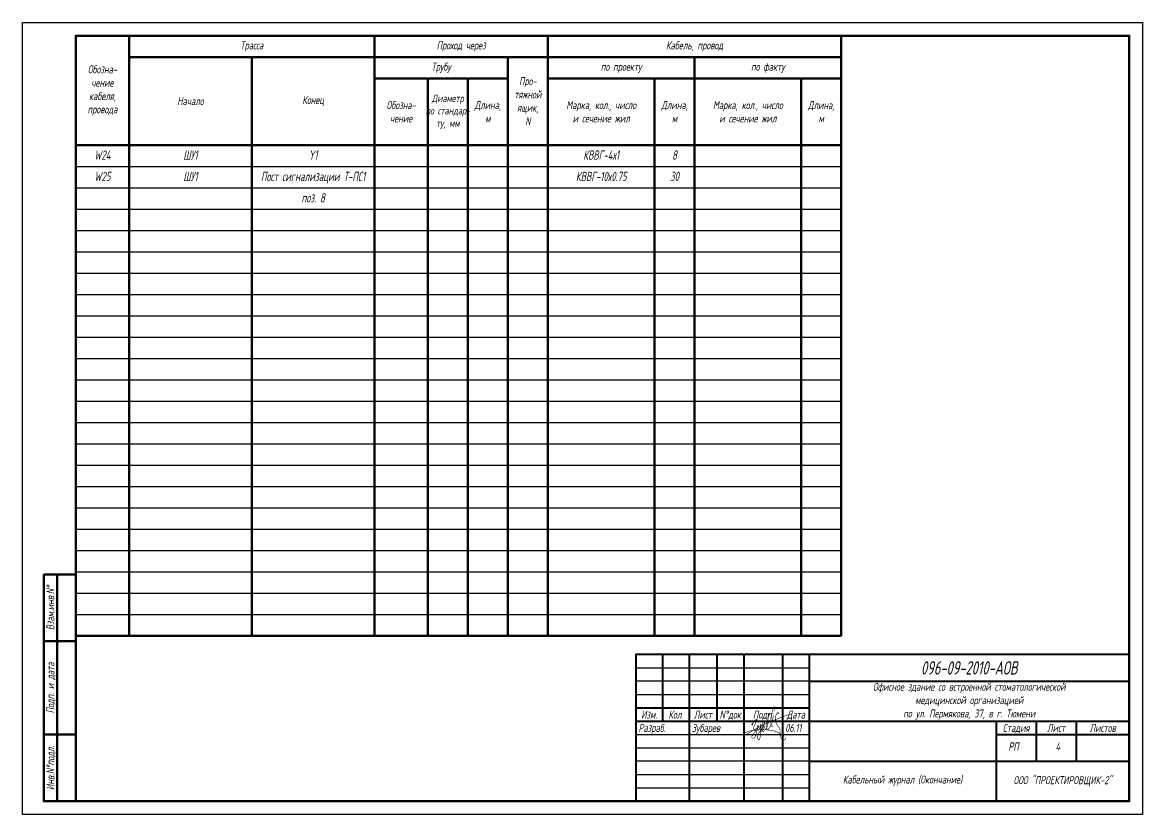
# Model space of a CAD drawing. Extents: x 37 to 1092, y -2983 to -601.
# Drawn here: x 37.2 to 457.2, y -2088.8 to -1791.8 of the extents above; entities that cross this region are included whole.
import ezdxf
from ezdxf.enums import TextEntityAlignment as Align

# ---------------------------------------------------------------- set-up
doc = ezdxf.new("R2010")
doc.units = 0
doc.layers.add('FORMAT', color=134, linetype='Continuous')
doc.layers.add('TEXT', color=4, linetype='Continuous')
doc.layers.add('TABLE', color=7, linetype='Continuous', lineweight=50)
doc.styles.add('R2_5', font='romant.shx', dxfattribs={"width": 0.65, "oblique": 12, "height": 2.5})
doc.styles.get("Standard").update_dxf_attribs({"font": 'romant.shx', "width": 0.65, "oblique": 12})

# ---------------------------------------------------------------- blocks, each defined once
blk = doc.blocks.new('SIGNATURE_ZAM')
for points in [[(21.63, 1.74, 0, 0.3, 0), (21.41, 2, 0.5, 0.4, 0), (20.66, 2.56, 0.4, 0.3, 0), (19.71, 3.18, 0.3, 0.3, 0), (18.93, 3.63, 0.3, 0.3, 0), (17.95, 4.15, 0.3, 0.3, 0), (17.02, 4.52, 0.3, 0.3, 0), (16.01, 4.84, 0.3, 0.3, 0), (14.87, 5.09, 0.3, 0.3, 0), (14.18, 5.17, 0.3, 0.3, 0), (12.97, 5.35, 0.3, 0.3, 0), (12.1, 5.39, 0.3, 0.3, 0), (10.75, 5.42, 0.3, 0.3, 0), (8.45, 5.39, 0.3, 0.3, 0), (7.01, 5.3, 0.3, 0.3, 0), (5.61, 5.15, 0.3, 0.3, 0), (3.99, 4.93, 0.3, 0.3, 0), (3.1, 4.74, 0.3, 0.3, 0), (2.31, 4.53, 0.3, 0.3, 0), (1.18, 4.12, 0.3, 0.3, 0), (0.23, 3.57, 0.3, 0.3, 0), (0, 3.18, 0.3, 0.3, 0), (0.13, 2.88, 0.3, 0.3, 0), (0.47, 2.76, 0.3, 0.3, 0), (1.07, 2.83, 0.3, 0.3, 0), (1.79, 3.23, 0.3, 0.3, 0), (3.21, 4.01, 0.3, 0.3, 0), (4.43, 4.73, 0.3, 0.3, 0), (5.48, 5.38, 0.3, 0.3, 0), (6.5, 5.92, 0.3, 0.3, 0), (7.86, 6.7, 0.3, 0.3, 0), (9.42, 7.51, 0.3, 0.3, 0), (10.27, 7.91, 0.3, 0.3, 0), (11.64, 8.6, 0.3, 0.3, 0), (13.37, 9.45, 0.3, 0.3, 0), (14.97, 10.11, 0.3, 0.3, 0), (16.22, 10.61, 0.3, 0.3, 0), (17.79, 11.23, 0.3, 0.3, 0), (19.55, 11.88, 0.3, 0.3, 0), (21.06, 12.47, 0.3, 0.3, 0), (22.87, 13.11, 0.3, 0.3, 0), (24.2, 13.56, 0.3, 0.3, 0), (25.02, 13.79, 0.3, 0.3, 0), (25.7, 13.91, 0.3, 0.3, 0)], [(4.66, 7.86, 0.5, 0.6, 0), (4.4, 8.12, 0.6, 0.6, 0), (4.64, 8.66, 0.4, 0.3, 0), (5.21, 9.54, 0.3, 0.3, 0), (5.95, 10.37, 0.3, 0.4, 0), (6.39, 10.75, 0.4, 0.4, 0), (6.67, 11.05, 0.4, 0.3, 0), (6.79, 11.12, 0.4, 0.4, 0), (6.92, 11.12, 0.4, 0.4, 0), (6.95, 10.98, 0.4, 0.4, 0), (6.85, 10.68, 0.4, 0.4, 0), (6.7, 10.21, 0.4, 0.3, 0), (6.54, 9.79, 0.3, 0.3, 0), (6.32, 9.15, 0.3, 0.3, 0), (6, 8.4, 0.3, 0.3, 0), (5.75, 7.82, 0.3, 0.3, 0), (5.45, 7.26, 0.3, 0.3, 0), (5.23, 6.81, 0.3, 0.3, 0), (5.09, 6.42, 0.3, 0.3, 0), (5.07, 6.17, 0.3, 0.3, 0), (5.07, 5.92, 0.3, 0.3, 0), (5.21, 5.76, 0.3, 0.3, 0), (5.44, 5.65, 0.3, 0.3, 0), (5.89, 5.46, 0.3, 0.3, 0), (6.36, 5.25, 0.3, 0.3, 0), (6.62, 5.05, 0.3, 0.3, 0), (6.79, 4.69, 0.3, 0.3, 0), (6.81, 4.14, 0.3, 0.3, 0), (6.77, 3.65, 0.3, 0.3, 0), (6.62, 3.01, 0.3, 0.3, 0), (6.35, 2.28, 0.3, 0.3, 0), (6.07, 1.62, 0.3, 0.3, 0), (5.79, 1.2, 0.3, 0.3, 0), (5.33, 0.83, 0.3, 0.3, 0), (5.16, 0.77, 0.3, 0.3, 0), (5.02, 0.75, 0.3, 0.3, 0), (4.82, 0.75, 0.3, 0.3, 0), (4.64, 0.82, 0.3, 0.3, 0), (4.41, 1, 0.3, 0.3, 0), (4.28, 1.23, 0.3, 0.3, 0), (4.23, 1.42, 0.3, 0.3, 0), (4.27, 1.77, 0.3, 0.3, 0), (4.5, 2.24, 0.3, 0.3, 0), (4.76, 2.68, 0.3, 0.3, 0), (5.21, 3.34, 0.3, 0.3, 0), (5.68, 3.99, 0.3, 0.3, 0), (6, 4.41, 0.3, 0.3, 0), (6.32, 4.89, 0.3, 0.3, 0), (6.77, 5.47, 0.3, 0.3, 0), (7.1, 5.87, 0.3, 0.3, 0), (7.35, 6.22, 0.3, 0.3, 0), (7.58, 6.73, 0.3, 0.3, 0), (7.77, 7.25, 0.3, 0.3, 0), (7.83, 7.53, 0.3, 0.3, 0), (7.83, 7.66, 0.3, 0.3, 0), (7.74, 7.78, 0.3, 0.3, 0), (7.64, 7.8, 0.3, 0.3, 0), (7.51, 7.78, 0.3, 0.3, 0), (7.44, 7.68, 0.3, 0.3, 0), (7.44, 7.51, 0.3, 0.3, 0), (7.4, 7.18, 0.3, 0.3, 0), (7.38, 6.87, 0.3, 0.3, 0), (7.36, 6.53, 0.3, 0.3, 0), (7.33, 5.75, 0.3, 0.3, 0), (7.37, 5.41, 0.3, 0.3, 0), (7.44, 5.25, 0.3, 0.3, 0), (7.59, 5.21, 0.3, 0.3, 0), (7.74, 5.27, 0.3, 0.3, 0), (7.87, 5.4, 0.3, 0.3, 0), (8.16, 5.74, 0.3, 0.3, 0), (8.48, 6.21, 0.3, 0.3, 0), (8.73, 6.65, 0.3, 0.3, 0), (8.95, 7.14, 0.3, 0.3, 0), (9.11, 7.57, 0.3, 0.3, 0), (9.2, 7.91, 0.3, 0.3, 0), (9.23, 8.18, 0.3, 0.3, 0), (9.21, 8.38, 0.3, 0.3, 0), (9.08, 8.42, 0.3, 0.3, 0), (8.98, 8.42, 0.3, 0.3, 0), (8.91, 8.36, 0.3, 0.3, 0), (8.91, 8.24, 0.3, 0.3, 0), (8.92, 8.06, 0.3, 0.3, 0), (8.94, 7.78, 0.3, 0.3, 0), (8.98, 6.56, 0.3, 0.3, 0), (8.99, 5.78, 0.3, 0.3, 0), (9, 4.69, 0.3, 0.3, 0), (9.01, 4.06, 0.3, 0.3, 0), (8.97, 3.25, 0.3, 0.3, 0), (8.86, 2.29, 0.3, 0.3, 0), (8.77, 1.79, 0.3, 0.3, 0), (8.69, 1.36, 0.3, 0.3, 0), (8.55, 0.71, 0.3, 0.3, 0), (8.37, 0.26, 0.3, 0.3, 0), (8.28, 0.1, 0.3, 0.3, 0), (8.09, -0.01, 0.3, 0.3, 0), (7.87, 0.01, 0.3, 0.3, 0), (7.66, 0.18, 0.3, 0.3, 0), (7.38, 0.62, 0.3, 0.3, 0), (7.24, 1.14, 0.3, 0.3, 0), (7.22, 1.86, 0.3, 0.3, 0), (7.38, 2.55, 0.3, 0.3, 0), (7.89, 3.52, 0.3, 0.3, 0), (8.44, 4.36, 0.3, 0.3, 0), (8.81, 5, 0.3, 0.3, 0), (9.43, 5.87, 0.3, 0.3, 0), (9.96, 6.64, 0.3, 0.3, 0), (10.39, 7.29, 0.3, 0.3, 0), (10.49, 7.55, 0.3, 0.3, 0), (10.58, 7.8, 0.3, 0.3, 0), (10.65, 8.1, 0.3, 0.3, 0), (10.59, 7.34, 0.3, 0.3, 0), (10.48, 6.87, 0.3, 0.3, 0), (10.27, 6.38, 0.3, 0.3, 0), (10.16, 6.07, 0.3, 0.3, 0), (10.03, 5.77, 0.3, 0.3, 0), (9.9, 5.5, 0.3, 0.3, 0), (9.9, 5.29, 0.3, 0.3, 0), (10.07, 5.16, 0.3, 0.3, 0), (10.29, 5.29, 0.3, 0.3, 0), (10.42, 5.54, 0.3, 0.3, 0), (10.67, 5.99, 0.3, 0.3, 0), (10.81, 6.25, 0.3, 0.3, 0), (11.03, 6.73, 0.3, 0.3, 0), (11.19, 7.24, 0.3, 0.3, 0), (11.22, 7.91, 0.3, 0.3, 0), (11.16, 8.81, 0.3, 0.3, 0), (11.11, 9.12, 0.3, 0.3, 0), (10.88, 9.49, 0.3, 0.3, 0), (10.63, 9.63, 0.3, 0.3, 0), (10.49, 9.63, 0.3, 0.3, 0), (10.33, 9.35, 0.3, 0.3, 0), (10.07, 8.79, 0.3, 0.3, 0), (9.79, 8.02, 0.3, 0.3, 0), (9.7, 7.49, 0.3, 0.3, 0), (9.63, 6.96, 0.3, 0.3, 0), (9.58, 6.45, 0.3, 0.3, 0), (9.51, 5.73, 0.3, 0.3, 0), (9.49, 5.07, 0.3, 0.3, 0), (9.58, 4.7, 0.3, 0.3, 0), (9.84, 4.42, 0.3, 0.3, 0), (10.2, 4.33, 0.3, 0.3, 0), (10.63, 4.5, 0.3, 0.3, 0), (11.03, 4.88, 0.3, 0.3, 0), (11.4, 5.26, 0.3, 0.3, 0), (11.92, 5.96, 0.3, 0.3, 0), (12.24, 6.59, 0.3, 0.3, 0), (12.58, 7.38, 0.3, 0.3, 0), (12.87, 8.46, 0.3, 0.3, 0), (13.01, 9.54, 0.3, 0.3, 0), (13.09, 9.73, 0.3, 0.3, 0), (13.02, 10.8, 0.3, 0.3, 0), (13.02, 11.81, 0.3, 0.3, 0), (13.12, 12.93, 0.3, 0.3, 0), (13.15, 13.75, 0.3, 0.3, 0), (13.32, 14.31, 0.3, 0.3, 0), (13.71, 14.32, 0.3, 0.3, 0), (13.68, 13.74, 0.3, 0.3, 0), (13.37, 12.86, 0.3, 0.3, 0), (12.92, 12.19, 0.3, 0.3, 0), (12.67, 10.92, 0.3, 0.3, 0), (12.47, 9.68, 0.3, 0.3, 0), (12.38, 8.9, 0.3, 0.3, 0), (12.28, 7.9, 0.3, 0.3, 0), (12.21, 7.05, 0.3, 0.3, 0), (12.19, 6.23, 0.3, 0.3, 0), (12.29, 5.82, 0.3, 0.3, 0), (12.49, 5.58, 0.3, 0.3, 0), (12.7, 5.54, 0.3, 0.3, 0), (12.99, 5.65, 0.3, 0.3, 0), (13.35, 6.04, 0.3, 0.3, 0), (13.71, 6.52, 0.3, 0.3, 0), (14.11, 7.07, 0.3, 0.3, 0), (14.64, 8.08, 0.3, 0.3, 0), (15.02, 8.94, 0.3, 0.3, 0), (15.29, 9.8, 0.3, 0.3, 0), (15.52, 11.13, 0.3, 0.3, 0), (15.68, 12.11, 0.3, 0.2, 0), (15.9, 13.28, 0.2, 0, 0), (16.06, 14.19, 0, 0, 0)], [(16.36, 15.4, 0, 0.3, 0), (16.57, 16.45, 0.3, 0.4, 0), (16.7, 17.18, 0.4, 0.5, 0), (16.6, 17.53, 0.5, 0.5, 0), (16.22, 17.58, 0.5, 0.5, 0), (15.99, 17.32, 0.5, 0.3, 0), (15.72, 16.75, 0.3, 0.3, 0), (15.47, 15.94, 0.3, 0.3, 0), (15.19, 14.91, 0.3, 0.3, 0), (14.95, 13.64, 0.3, 0.3, 0), (14.75, 12.57, 0.3, 0.3, 0), (14.58, 11.4, 0.3, 0.3, 0), (14.43, 10.25, 0.3, 0.3, 0), (14.29, 9.09, 0.3, 0.3, 0), (14.25, 8.25, 0.3, 0.3, 0), (14.38, 7.54, 0.3, 0.3, 0), (14.78, 7.19, 0.3, 0.3, 0), (15.16, 7.33, 0.3, 0.2, 0), (15.53, 7.71, 0.2, 0, 0), (15.87, 8.04, 0, 0, 0)], [(18.55, 13.68, 0, 0.5, 0), (18.51, 14.26, 0.5, 0.5, 0), (18.29, 14.58, 0.5, 0.4, 0), (17.89, 14.46, 0.4, 0.3, 0), (17.47, 13.95, 0.3, 0.3, 0), (17.17, 13.15, 0.3, 0.3, 0), (16.92, 12.14, 0.3, 0.3, 0), (16.84, 11.18, 0.3, 0.3, 0), (16.89, 10.26, 0.3, 0.3, 0), (17.07, 9.5, 0.3, 0.3, 0), (17.48, 8.72, 0.3, 0.3, 0), (17.96, 7.88, 0.3, 0.3, 0), (18.46, 7.22, 0.3, 0.3, 0), (18.9, 6.66, 0.3, 0.3, 0), (19.26, 6.05, 0.3, 0.3, 0), (19.41, 5.46, 0.3, 0.3, 0), (19.43, 4.61, 0.3, 0.3, 0), (19.35, 3.71, 0.3, 0.3, 0), (19.4, 2.92, 0.3, 0.3, 0), (19.62, 2.02, 0.3, 0.3, 0), (19.71, 1.49, 0.3, 0.3, 0), (19.83, 1.18, 0.3, 0.3, 0), (20.11, 0.82, 0.3, 0.3, 0), (20.55, 0.24, 0.3, 0.3, 0), (21.1, -0.09, 0.3, 0.3, 0), (21.56, -0.09, 0.3, 0.3, 0), (21.9, 0.11, 0.3, 0.3, 0), (22.11, 0.33, 0.3, 0.3, 0), (22.31, 0.6, 0.3, 0.3, 0), (22.37, 0.82, 0.3, 0.3, 0), (22.32, 0.95, 0, 0, 0)]]:
    blk.add_lwpolyline(points, format="xyseb")

msp = doc.modelspace()

# ---------------------------------------------------------------- linework, layer by layer
for p, q in [((57.2, -1845.82), (344.2, -1845.82)), ((57.2, -1853.82), (344.2, -1853.82)), ((57.2, -1861.82), (344.2, -1861.82)), ((57.2, -1869.82), (344.2, -1869.82)), ((57.2, -1877.82), (344.2, -1877.82)), ((57.2, -1885.82), (344.2, -1885.82)), ((57.2, -1893.82), (344.2, -1893.82)), ((57.2, -1901.82), (344.2, -1901.82)), ((57.2, -1909.82), (344.2, -1909.82)), ((57.2, -1917.82), (344.2, -1917.82)), ((57.2, -1925.82), (344.2, -1925.82)), ((57.2, -1933.82), (344.2, -1933.82)), ((57.2, -1941.82), (344.2, -1941.82)), ((57.2, -1949.82), (344.2, -1949.82)), ((57.2, -1957.82), (344.2, -1957.82)), ((57.2, -1965.82), (344.2, -1965.82)), ((57.2, -1973.82), (344.2, -1973.82)), ((57.2, -1981.82), (344.2, -1981.82)), ((57.2, -1989.82), (344.2, -1989.82)), ((57.2, -1997.82), (344.2, -1997.82)), ((57.2, -2005.82), (344.2, -2005.82)), ((57.2, -2013.82), (344.2, -2013.82))]:
    msp.add_line(p, q)
at = {"layer": 'FORMAT', "lineweight": 50}
for p, q in [((50.2, -1998.82), (50.2, -2083.82)), ((57.2, -2023.82), (45.2, -2023.82)), ((57.2, -2058.82), (45.2, -2058.82))]:
    msp.add_line(p, q, dxfattribs=at)
at = {"layer": 'FORMAT', "lineweight": 40}
for p, q in [((277.2, -2028.82), (277.2, -2053.82)), ((287.2, -2028.82), (287.2, -2083.82)), ((297.51, -2028.82), (297.51, -2053.82)), ((307.7, -2028.82), (307.7, -2083.82)), ((322.2, -2028.82), (322.2, -2083.82)), ((332.2, -2028.82), (332.2, -2083.82)), ((332.2, -2038.82), (452.2, -2038.82)), ((267.2, -2048.82), (332.2, -2048.82)), ((267.2, -2053.82), (452.2, -2053.82)), ((402.28, -2053.82), (402.28, -2083.82)), ((417.28, -2053.82), (417.28, -2068.82)), ((432.28, -2053.82), (432.28, -2068.82)), ((402.28, -2058.82), (452.2, -2058.82)), ((332.2, -2068.82), (452.2, -2068.82))]:
    msp.add_line(p, q, dxfattribs=at)
at = {"layer": 'FORMAT', "lineweight": -3}
for p, q in [((267.2, -2033.82), (332.2, -2033.82)), ((332.2, -2038.82), (267.2, -2038.82)), ((267.2, -2043.82), (332.2, -2043.82)), ((267.2, -2058.82), (332.2, -2058.82)), ((267.2, -2063.82), (332.2, -2063.82)), ((332.2, -2068.82), (267.2, -2068.82)), ((267.2, -2073.82), (332.2, -2073.82)), ((267.2, -2078.82), (332.2, -2078.82))]:
    msp.add_line(p, q, dxfattribs=at)
at = {"layer": 'FORMAT'}
msp.add_lwpolyline([(37.2, -1791.82), (457.2, -1791.82), (457.2, -2088.82), (37.2, -2088.82)], close=True, dxfattribs=at)
at = {"layer": 'FORMAT', "lineweight": 50}
for points in [[(57.2, -2083.82), (57.2, -1796.82), (452.2, -1796.82), (452.2, -2083.82)], [(45.2, -1998.82), (57.2, -1998.82), (57.2, -2083.82), (45.2, -2083.82)]]:
    msp.add_lwpolyline(points, close=True, dxfattribs=at)
at = {"layer": 'FORMAT', "lineweight": 40}
msp.add_lwpolyline([(267.2, -2083.82), (452.2, -2083.82), (452.2, -2028.82), (267.2, -2028.82)], close=True, dxfattribs=at)
at = {"layer": 'TABLE'}
for p, q in [((57.2, -1796.82), (344.2, -1796.82)), ((57.2, -1837.82), (57.2, -1796.82)), ((77.2, -1837.82), (77.2, -1796.82)), ((169.2, -1837.82), (169.2, -1796.82)), ((234.2, -1837.82), (234.2, -1796.82)), ((344.2, -1837.82), (344.2, -1796.82)), ((77.2, -1804.82), (344.2, -1804.82)), ((123.2, -1837.82), (123.2, -1804.82)), ((219.2, -1837.82), (219.2, -1804.82)), ((289.2, -1837.82), (289.2, -1804.82)), ((169.2, -1812.82), (219.2, -1812.82)), ((189.2, -1837.82), (189.2, -1812.82)), ((204.2, -1837.82), (204.2, -1812.82)), ((234.2, -1812.82), (344.2, -1812.82)), ((274.2, -1837.82), (274.2, -1812.82)), ((329.2, -1837.82), (329.2, -1812.82)), ((57.2, -1837.82), (57.2, -2021.82)), ((57.2, -1837.82), (344.2, -1837.82)), ((77.2, -1837.82), (77.2, -2021.82)), ((123.2, -1837.82), (123.2, -2021.82)), ((169.2, -1837.82), (169.2, -2021.82)), ((189.2, -1837.82), (189.2, -2021.82)), ((204.2, -1837.82), (204.2, -2021.82)), ((219.2, -1837.82), (219.2, -2021.82)), ((234.2, -1837.82), (234.2, -2021.82)), ((274.2, -1837.82), (274.2, -2021.82)), ((289.2, -1837.82), (289.2, -2021.82)), ((329.2, -1837.82), (329.2, -2021.82)), ((344.2, -1837.82), (344.2, -2021.82)), ((57.2, -2021.82), (344.2, -2021.82))]:
    msp.add_line(p, q, dxfattribs=at)

# ---------------------------------------------------------------- block references
at = {"layer": 'FORMAT', "xscale": 0.7, "yscale": 0.7, "zscale": 0.7}
msp.add_blockref('SIGNATURE_ZAM', (307.7, -2060.82), dxfattribs=at)

# ---------------------------------------------------------------- texts
at = {"char_height": 3.5, "attachment_point": 2, "line_spacing_factor": 1.371429}
for s, insert, width in [('W24', (67.2, -1839.82), 18), ('ШУ1', (100.2, -1839.82), 44), ('Y1', (146.2, -1839.82), 45), ('КВВГ-4х1', (254.2, -1839.82), 38), ('8', (281.7, -1839.82), 13), ('W25', (67.2, -1847.82), 18), ('ШУ1', (100.2, -1847.82), 44), ('Пост сигнализации Т-ПС1 поз. 8', (146.2, -1847.82), 45), ('КВВГ-10х0.75', (254.2, -1847.82), 38), ('30', (281.7, -1847.82), 13)]:
    msp.add_mtext(s, dxfattribs=dict(at, insert=insert, width=width))
at = {"layer": 'FORMAT', "style": 'R2_5', "oblique": 12, "width": 0.65}
for s, p in [('Изм.', (272.2, -2052.82)), ('Кол.', (282.2, -2052.82)), ('Лист', (292.35, -2052.82)), ('N%%dдок', (302.6, -2052.82)), ('Подп.', (314.95, -2052.82)), ('Дата', (327.2, -2052.82))]:
    msp.add_text(s, height=3, dxfattribs=at).set_placement(p, align=Align.CENTER)
msp.add_text('Разраб.', height=3, dxfattribs=at).set_placement((268.2, -2057.82))
for s, p in [('Стадия', (409.78, -2056.32)), ('Лист', (424.78, -2056.32)), ('Листов', (442.24, -2056.32))]:
    msp.add_text(s, height=3, dxfattribs=at).set_placement(p, align=Align.MIDDLE_CENTER)
at = {"layer": 'FORMAT', "attachment_point": 5, "style": 'R2_5'}
for s, insert, char_height, width in [('Трасса', (123.2, -1800.82), 3, 46), ('Проход через', (201.7, -1800.82), 3, 46), ('Кабель, провод', (289.2, -1800.82), 3, 46), ('Обозна-\\Pчение\\Pкабеля,\\Pпровода', (67.2, -1817.32), 3, 20), ('Трубу', (194.2, -1808.82), 3, 46), ('по проекту', (261.7, -1808.82), 3, 46), ('по факту', (316.7, -1808.82), 3, 46), ('Про-\\Pтяжной\\Pящик,\\PN', (226.7, -1821.32), 3, 15), ('Начало', (100.2, -1821.32), 3, 46), ('Конец', (146.2, -1821.32), 3, 46), ('Обозна-\\Pчение', (179.2, -1825.32), 3, 15), ('Диаметр\\Pпо стандар- \\Pту, мм', (196.7, -1825.32), 2.8, 15), ('Длина,\\Pм', (211.7, -1825.32), 3, 15), ('Марка, кол., число\\Pи сечение жил', (254.2, -1825.32), 3, 46), ('Длина,\\Pм', (281.7, -1825.32), 3, 46), ('Марка, кол., число\\Pи сечение жил', (309.2, -1825.32), 3, 46), ('Длина,\\Pм', (336.7, -1825.32), 3, 46)]:
    msp.add_mtext(s, dxfattribs=dict(at, insert=insert, char_height=char_height, width=width))
at = {"layer": 'FORMAT', "insert": (427.24, -2076.32), "char_height": 3, "width": 48.2605, "attachment_point": 5, "line_spacing_factor": 0.8, "style": 'R2_5'}
msp.add_mtext('ООО "ПРОЕКТИРОВЩИК-2"', dxfattribs=at)
at = {"layer": 'TEXT', "style": 'R2_5', "oblique": 12, "width": 0.65}
for s, p in [('Взам.инв.N%%d', (47.7, -2011.32)), ('Подп. и дата', (47.7, -2041.32)), ('Инв.N%%dподл.', (47.7, -2071.32))]:
    msp.add_text(s, height=3, rotation=90, dxfattribs=at).set_placement(p, align=Align.MIDDLE_CENTER)
for s, p in [('Зубарев', (288.2, -2057.82)), ('06.11', (323.2, -2057.82))]:
    msp.add_text(s, height=3, dxfattribs=at).set_placement(p)
for s, p in [('РП', (408.83, -2063.19)), ('РП', (408.83, -2063.32)), ('4', (425.42, -2063.32))]:
    msp.add_text(s, height=3, dxfattribs=at).set_placement(p, align=Align.MIDDLE_CENTER)
at = {"layer": 'TEXT', "width": 119.8, "attachment_point": 5, "style": 'R2_5'}
for s, insert, char_height in [('096-09-2010-АОВ', (392.2, -2033.82), 5), ('Офисное здание со встроенной стоматологической\\Pмедицинской организацией \\Pпо ул. Пермякова, 37, в г. Тюмени', (392.2, -2046.32), 3)]:
    msp.add_mtext(s, dxfattribs=dict(at, insert=insert, char_height=char_height))
at = {"layer": 'TEXT', "insert": (367.2, -2076.07), "char_height": 3, "width": 70, "attachment_point": 5, "line_spacing_factor": 0.8, "style": 'R2_5'}
msp.add_mtext('Кабельный журнал (Окончание)', dxfattribs=at)

doc.saveas('drawing.dxf')
